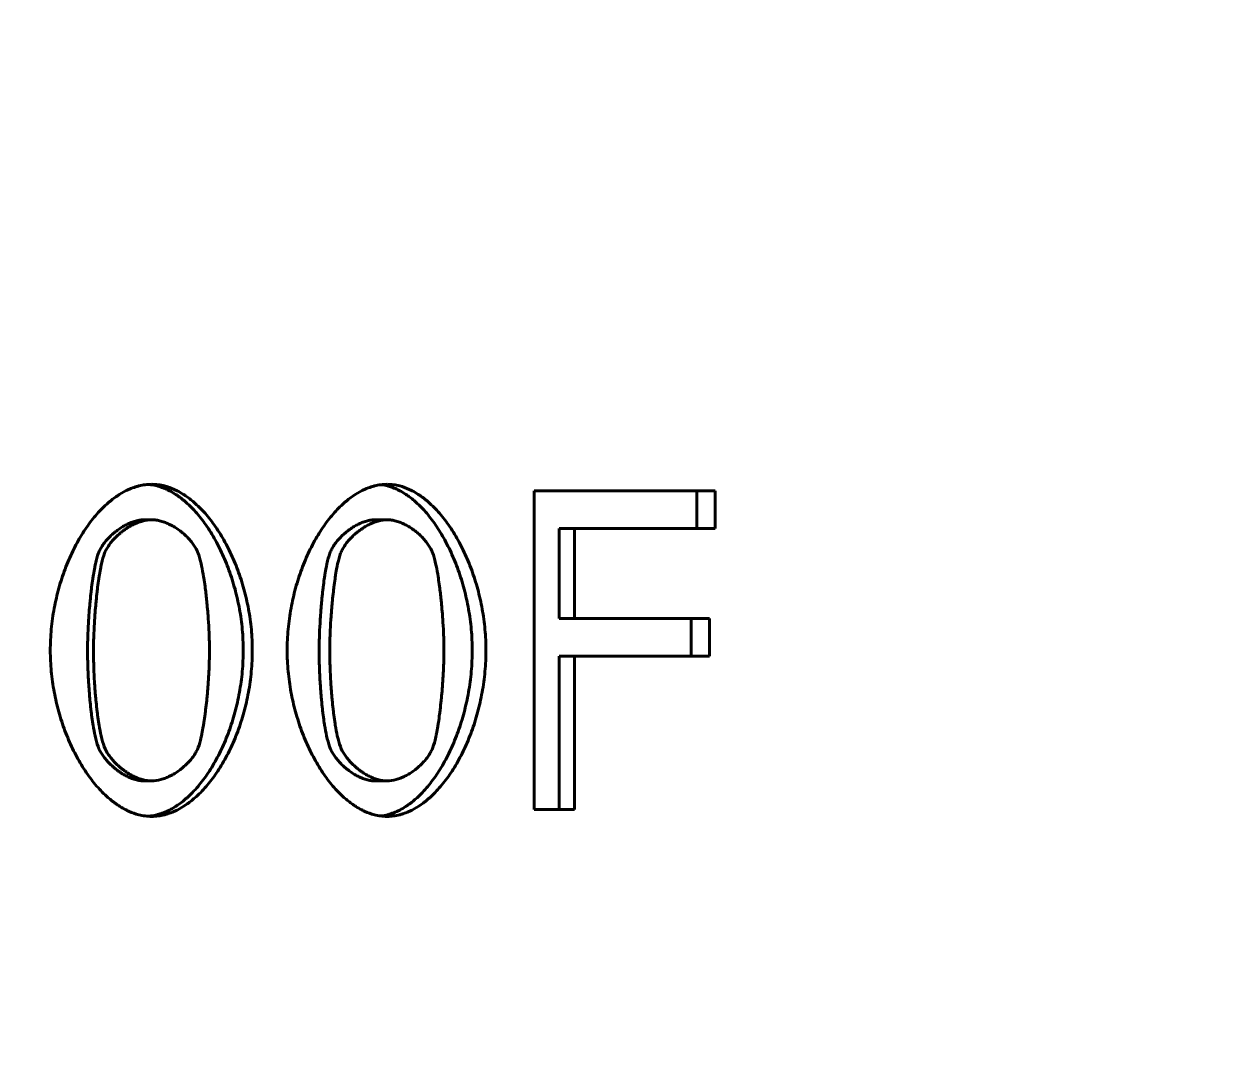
# Model space of a CAD drawing. Header units: millimetres. Extents: x 0 to 51860, y 0 to 5940.
# Drawn here: x 3983.95 to 4006.33, y 1726.71 to 1746.25 of the extents above; entities that cross this region are included whole.
import ezdxf

# ---------------------------------------------------------------- set-up
doc = ezdxf.new("R2010")
doc.units = ezdxf.units.MM
doc.header["$LTSCALE"] = 10
doc.layers.add('가시적인 것(ISO)', color=3, linetype='Continuous', lineweight=40)
doc.layers.add('치수(ISO)', color=2, linetype='Continuous', lineweight=25)
doc.styles.add('치수 텍스트_PSTEK_POSCO', font='isocp.shx')
doc.dimstyles.new('치수_PSTEK_POSCO', dxfattribs={"dimscale": 10, "dimtxt": 3.5, "dimasz": 2.5, "dimexe": 2, "dimexo": 2.5, "dimgap": 1, "dimtad": 1, "dimrnd": 1e-08, "dimdsep": 46, "dimtxsty": '치수 텍스트_PSTEK_POSCO', "dimcen": 0.09, "dimdle": 10, "dimclrd": 7, "dimclre": 7, "dimclrt": 2, "dimadec": 1, "dimazin": 2, "dimtfac": 1, "dimtmove": 0, "dimatfit": 3, "dimfxl": 0, "dimtolj": 1, "dimlwd": -1, "dimlwe": -1, "dimarcsym": 0})

# ---------------------------------------------------------------- blocks, each defined once
blk = doc.blocks.new('*D24')
at = {"layer": 'Defpoints', "color": 0}
for p in [(3893.189, 1812.006), (4763.189, 1812.006), (4763.189, 1549.441)]:
    blk.add_point(p, dxfattribs=at)
at = {"layer": '치수(ISO)', "color": 7}
for p, q in [((3893.189, 1787.006), (3893.189, 1529.441)), ((4763.189, 1787.006), (4763.189, 1529.441)), ((3918.189, 1549.441), (4738.189, 1549.441))]:
    blk.add_line(p, q, dxfattribs=at)
for points in [[(3918.189, 1553.607), (3918.189, 1545.274), (3893.189, 1549.441)], [(4738.189, 1553.607), (4738.189, 1545.274), (4763.189, 1549.441)]]:
    blk.add_solid(points, dxfattribs=at)
at = {"layer": '치수(ISO)', "color": 2, "insert": (4296.675, 1576.941), "char_height": 35, "attachment_point": 4, "style": '치수 텍스트_PSTEK_POSCO'}
blk.add_mtext('\\A1;870', dxfattribs=at)

msp = doc.modelspace()

# ---------------------------------------------------------------- linework, layer by layer
at = {"layer": '가시적인 것(ISO)'}
for p, q in [((3996.9606, 1737.4635), (3993.5503, 1737.4635)), ((3993.5503, 1731.4635), (3993.5503, 1737.4635)), ((3996.6164, 1737.4635), (3996.6164, 1736.7536)), ((3996.9606, 1737.4635), (3996.9606, 1736.7536)), ((3986.2236, 1736.919), (3986.3569, 1736.919)), ((3990.565, 1736.919), (3990.7863, 1736.919)), ((3994.0233, 1736.7536), (3994.0233, 1735.0616)), ((3994.0233, 1736.7536), (3994.3148, 1736.7536)), ((3994.3148, 1736.7536), (3994.3148, 1735.0616)), ((3994.3148, 1736.7536), (3996.9606, 1736.7536)), ((3994.0233, 1735.0616), (3994.3148, 1735.0616)), ((3996.8509, 1735.0616), (3994.3148, 1735.0616)), ((3996.509, 1735.0616), (3996.509, 1734.3517)), ((3996.8509, 1735.0616), (3996.8509, 1734.3517)), ((3994.0233, 1734.3517), (3994.0233, 1731.4635)), ((3994.0233, 1734.3517), (3994.3148, 1734.3517)), ((3994.3148, 1734.3517), (3994.3148, 1731.4635)), ((3994.3148, 1734.3517), (3996.8509, 1734.3517)), ((3986.2236, 1732.0032), (3986.3569, 1732.0032)), ((3990.565, 1732.0032), (3990.7863, 1732.0032)), ((3993.5503, 1731.4635), (3994.3148, 1731.4635))]:
    msp.add_line(p, q, dxfattribs=at)
for points, knots in [([(3984.449, 1734.4587), (3984.449, 1734.594), (3984.462, 1734.863), (3984.508, 1735.191), (3984.5746, 1735.5098), (3984.6434, 1735.7564), (3984.7469, 1736.0509), (3984.843, 1736.2744), (3984.9777, 1736.5357), (3985.0964, 1736.7289), (3985.2565, 1736.9479), (3985.3931, 1737.1037), (3985.5548, 1737.2546), (3985.6478, 1737.3265), (3985.7614, 1737.4035), (3985.8191, 1737.4374), (3985.8971, 1737.4759), (3985.9558, 1737.5032), (3986.035, 1737.5327), (3986.1348, 1737.5608), (3986.2353, 1737.5799), (3986.3163, 1737.5851), (3986.3569, 1737.5851)], [0, 0, 0, 0, 0.0833333, 0.1666667, 0.2083333, 0.2916667, 0.3333333, 0.4166667, 0.4583333, 0.5416667, 0.5833333, 0.6666667, 0.7083333, 0.7708333, 0.7708333, 0.8333333, 0.8333333, 0.8541667, 0.8958333, 0.9166667, 0.9583333, 1, 1, 1, 1]), ([(3986.2892, 1737.5827), (3986.3072, 1737.5814), (3986.3252, 1737.5795), (3986.3431, 1737.5771), (3986.3828, 1737.5718), (3986.4223, 1737.5639), (3986.4616, 1737.5536), (3986.4812, 1737.5484), (3986.5008, 1737.5426), (3986.5203, 1737.5362), (3986.5594, 1737.5234), (3986.5982, 1737.5082), (3986.6366, 1737.4906), (3986.6558, 1737.4818), (3986.675, 1737.4725), (3986.6941, 1737.4626), (3986.7322, 1737.4428), (3986.77, 1737.4207), (3986.8074, 1737.3965), (3986.826, 1737.3844), (3986.8446, 1737.3717), (3986.8631, 1737.3586), (3986.9185, 1737.3191), (3986.973, 1737.2749), (3987.0262, 1737.2264), (3987.0617, 1737.194), (3987.0966, 1737.1598), (3987.131, 1737.1237), (3987.1997, 1737.0516), (3987.2661, 1736.9722), (3987.3296, 1736.8866), (3987.3614, 1736.8437), (3987.3924, 1736.7993), (3987.4227, 1736.7534), (3987.4833, 1736.6616), (3987.5407, 1736.564), (3987.5946, 1736.4613), (3987.6216, 1736.41), (3987.6476, 1736.3574), (3987.6727, 1736.3037), (3987.7229, 1736.1962), (3987.7693, 1736.0843), (3987.8113, 1735.9687), (3987.8324, 1735.9109), (3987.8524, 1735.8521), (3987.8712, 1735.7926), (3987.9089, 1735.6736), (3987.942, 1735.5514), (3987.9701, 1735.4268), (3987.9841, 1735.3645), (3987.9969, 1735.3017), (3988.0084, 1735.2384), (3988.0314, 1735.1118), (3988.0491, 1734.9833), (3988.0611, 1734.8538), (3988.0731, 1734.7244), (3988.0793, 1734.594), (3988.0793, 1734.4635)], [0.02281679, 0.02281679, 0.02281679, 0.02281679, 0.04166667, 0.04166667, 0.04166667, 0.08333333, 0.08333333, 0.08333333, 0.10416667, 0.10416667, 0.10416667, 0.14583333, 0.14583333, 0.14583333, 0.16666667, 0.16666667, 0.16666667, 0.20833333, 0.20833333, 0.20833333, 0.22916667, 0.22916667, 0.22916667, 0.29166667, 0.29166667, 0.29166667, 0.33333333, 0.33333333, 0.33333333, 0.41666667, 0.41666667, 0.41666667, 0.45833333, 0.45833333, 0.45833333, 0.54166667, 0.54166667, 0.54166667, 0.58333333, 0.58333333, 0.58333333, 0.66666667, 0.66666667, 0.66666667, 0.70833333, 0.70833333, 0.70833333, 0.79166667, 0.79166667, 0.79166667, 0.83333333, 0.83333333, 0.83333333, 0.91666667, 0.91666667, 0.91666667, 1, 1, 1, 1]), ([(3986.3569, 1737.5851), (3986.3976, 1737.5851), (3986.4789, 1737.5797), (3986.5596, 1737.5639), (3986.6598, 1737.538), (3986.7194, 1737.5169), (3986.7979, 1737.4818), (3986.8565, 1737.4538), (3986.9336, 1737.4097), (3987.0474, 1737.3338), (3987.1584, 1737.2454), (3987.3189, 1737.0913), (3987.4544, 1736.9326), (3987.6128, 1736.7105), (3987.73, 1736.5151), (3987.8629, 1736.2522), (3987.9575, 1736.0283), (3988.0594, 1735.7347), (3988.127, 1735.4902), (3988.1923, 1735.176), (3988.2375, 1734.8548), (3988.2502, 1734.594), (3988.2502, 1734.4635)], [0, 0, 0, 0, 0.0416667, 0.0833333, 0.0833333, 0.1458333, 0.1458333, 0.1666667, 0.2083333, 0.2291667, 0.2916667, 0.3333333, 0.4166667, 0.4583333, 0.5416667, 0.5833333, 0.6666667, 0.7083333, 0.7916667, 0.8333333, 0.9166667, 1, 1, 1, 1]), ([(3988.9057, 1734.4587), (3988.9057, 1734.594), (3988.9186, 1734.863), (3988.964, 1735.191), (3989.0297, 1735.5098), (3989.0976, 1735.7564), (3989.1998, 1736.0509), (3989.2947, 1736.2744), (3989.4276, 1736.5357), (3989.5447, 1736.7289), (3989.7025, 1736.9479), (3989.8372, 1737.1037), (3989.9965, 1737.2546), (3990.0882, 1737.3265), (3990.2001, 1737.4035), (3990.2569, 1737.4374), (3990.3337, 1737.4759), (3990.3915, 1737.5032), (3990.4695, 1737.5327), (3990.5678, 1737.5608), (3990.6667, 1737.5799), (3990.7464, 1737.5851), (3990.7863, 1737.5851)], [0, 0, 0, 0, 0.0833333, 0.1666667, 0.2083333, 0.2916667, 0.3333333, 0.4166667, 0.4583333, 0.5416667, 0.5833333, 0.6666667, 0.7083333, 0.7708333, 0.7708333, 0.8333333, 0.8333333, 0.8541667, 0.8958333, 0.9166667, 0.9583333, 1, 1, 1, 1]), ([(3990.6738, 1737.5782), (3990.6767, 1737.5779), (3990.6796, 1737.5775), (3990.6825, 1737.5771), (3990.7216, 1737.5718), (3990.7604, 1737.5639), (3990.7991, 1737.5536), (3990.8184, 1737.5484), (3990.8377, 1737.5426), (3990.8568, 1737.5362), (3990.8952, 1737.5234), (3990.9334, 1737.5082), (3990.9712, 1737.4906), (3990.9901, 1737.4818), (3991.0089, 1737.4725), (3991.0277, 1737.4626), (3991.0652, 1737.4428), (3991.1023, 1737.4207), (3991.139, 1737.3965), (3991.1574, 1737.3844), (3991.1757, 1737.3717), (3991.1938, 1737.3586), (3991.2483, 1737.3191), (3991.3018, 1737.2749), (3991.3541, 1737.2264), (3991.389, 1737.194), (3991.4233, 1737.1598), (3991.4571, 1737.1237), (3991.5246, 1737.0516), (3991.5898, 1736.9722), (3991.6521, 1736.8866), (3991.6833, 1736.8437), (3991.7138, 1736.7993), (3991.7435, 1736.7534), (3991.803, 1736.6616), (3991.8594, 1736.564), (3991.9122, 1736.4613), (3991.9387, 1736.41), (3991.9642, 1736.3574), (3991.9889, 1736.3037), (3992.0381, 1736.1962), (3992.0836, 1736.0843), (3992.1249, 1735.9687), (3992.1455, 1735.9109), (3992.1651, 1735.8521), (3992.1836, 1735.7926), (3992.2205, 1735.6736), (3992.253, 1735.5514), (3992.2806, 1735.4268), (3992.2944, 1735.3645), (3992.3069, 1735.3017), (3992.3182, 1735.2384), (3992.3407, 1735.1118), (3992.3581, 1734.9833), (3992.3698, 1734.8538), (3992.3816, 1734.7244), (3992.3877, 1734.594), (3992.3877, 1734.4635)], [0.03856959, 0.03856959, 0.03856959, 0.03856959, 0.04166667, 0.04166667, 0.04166667, 0.08333333, 0.08333333, 0.08333333, 0.10416667, 0.10416667, 0.10416667, 0.14583333, 0.14583333, 0.14583333, 0.16666667, 0.16666667, 0.16666667, 0.20833333, 0.20833333, 0.20833333, 0.22916667, 0.22916667, 0.22916667, 0.29166667, 0.29166667, 0.29166667, 0.33333333, 0.33333333, 0.33333333, 0.41666667, 0.41666667, 0.41666667, 0.45833333, 0.45833333, 0.45833333, 0.54166667, 0.54166667, 0.54166667, 0.58333333, 0.58333333, 0.58333333, 0.66666667, 0.66666667, 0.66666667, 0.70833333, 0.70833333, 0.70833333, 0.79166667, 0.79166667, 0.79166667, 0.83333333, 0.83333333, 0.83333333, 0.91666667, 0.91666667, 0.91666667, 1, 1, 1, 1]), ([(3990.7863, 1737.5851), (3990.8265, 1737.5851), (3990.9064, 1737.5797), (3990.9858, 1737.5639), (3991.0843, 1737.538), (3991.1429, 1737.5169), (3991.2201, 1737.4818), (3991.2777, 1737.4538), (3991.3535, 1737.4097), (3991.4653, 1737.3338), (3991.5745, 1737.2454), (3991.7322, 1737.0913), (3991.8652, 1736.9326), (3992.0207, 1736.7105), (3992.1357, 1736.5151), (3992.2662, 1736.2522), (3992.359, 1736.0283), (3992.4589, 1735.7347), (3992.5252, 1735.4902), (3992.5893, 1735.176), (3992.6336, 1734.8548), (3992.646, 1734.594), (3992.646, 1734.4635)], [0, 0, 0, 0, 0.0416667, 0.0833333, 0.0833333, 0.1458333, 0.1458333, 0.1666667, 0.2083333, 0.2291667, 0.2916667, 0.3333333, 0.4166667, 0.4583333, 0.5416667, 0.5833333, 0.6666667, 0.7083333, 0.7916667, 0.8333333, 0.9166667, 1, 1, 1, 1]), ([(3986.2236, 1736.919), (3986.1965, 1736.919), (3986.1408, 1736.9146), (3986.0691, 1736.899), (3985.9967, 1736.8766), (3985.9384, 1736.8535), (3985.8661, 1736.8187), (3985.809, 1736.7865), (3985.7394, 1736.7415), (3985.6855, 1736.7019), (3985.6211, 1736.6486), (3985.5725, 1736.6033), (3985.516, 1736.5438), (3985.4746, 1736.4944), (3985.4285, 1736.4308), (3985.3885, 1736.3659), (3985.3639, 1736.3132), (3985.3536, 1736.2869)], [0, 0, 0, 0, 0.0833333, 0.1666667, 0.2083333, 0.2916667, 0.3333333, 0.4166667, 0.4583333, 0.5416667, 0.5833333, 0.6666667, 0.7083333, 0.7916667, 0.8333333, 0.9166667, 1, 1, 1, 1]), ([(3986.3569, 1736.919), (3986.3015, 1736.919), (3986.2433, 1736.9102), (3986.1844, 1736.8941), (3986.1697, 1736.8901), (3986.1549, 1736.8856), (3986.1401, 1736.8807), (3986.1104, 1736.8708), (3986.0807, 1736.8593), (3986.0511, 1736.8462), (3986.0363, 1736.8396), (3986.0216, 1736.8326), (3986.0069, 1736.8253), (3985.9775, 1736.8107), (3985.9484, 1736.7946), (3985.9197, 1736.7772), (3985.9054, 1736.7685), (3985.8912, 1736.7595), (3985.8771, 1736.7502), (3985.849, 1736.7316), (3985.8215, 1736.7118), (3985.7949, 1736.691), (3985.7815, 1736.6806), (3985.7684, 1736.67), (3985.7555, 1736.6591), (3985.7297, 1736.6373), (3985.7049, 1736.6146), (3985.6813, 1736.5912), (3985.6695, 1736.5795), (3985.6579, 1736.5676), (3985.6467, 1736.5556), (3985.6243, 1736.5315), (3985.6032, 1736.5067), (3985.5836, 1736.4815), (3985.5739, 1736.4689), (3985.5645, 1736.4562), (3985.5555, 1736.4434), (3985.5375, 1736.4178), (3985.5211, 1736.3919), (3985.5067, 1736.3657), (3985.4922, 1736.3395), (3985.4796, 1736.3132), (3985.4692, 1736.2869)], [0, 0, 0, 0, 0.1666667, 0.1666667, 0.1666667, 0.2083333, 0.2083333, 0.2083333, 0.2916667, 0.2916667, 0.2916667, 0.3333333, 0.3333333, 0.3333333, 0.4166667, 0.4166667, 0.4166667, 0.4583333, 0.4583333, 0.4583333, 0.5416667, 0.5416667, 0.5416667, 0.5833333, 0.5833333, 0.5833333, 0.6666667, 0.6666667, 0.6666667, 0.7083333, 0.7083333, 0.7083333, 0.7916667, 0.7916667, 0.7916667, 0.8333333, 0.8333333, 0.8333333, 0.9166667, 0.9166667, 0.9166667, 1, 1, 1, 1]), ([(3987.228, 1736.2966), (3987.208, 1736.3477), (3987.1797, 1736.399), (3987.1449, 1736.4491), (3987.1362, 1736.4616), (3987.1271, 1736.474), (3987.1176, 1736.4864), (3987.0986, 1736.5111), (3987.0781, 1736.5353), (3987.0563, 1736.559), (3987.0454, 1736.5709), (3987.0342, 1736.5826), (3987.0227, 1736.5941), (3986.9997, 1736.6171), (3986.9755, 1736.6395), (3986.9503, 1736.661), (3986.9377, 1736.6717), (3986.9249, 1736.6823), (3986.9118, 1736.6926), (3986.8858, 1736.7131), (3986.8588, 1736.7327), (3986.8313, 1736.7512), (3986.8175, 1736.7604), (3986.8036, 1736.7693), (3986.7895, 1736.7779), (3986.7614, 1736.7952), (3986.7328, 1736.8111), (3986.7038, 1736.8257), (3986.6894, 1736.833), (3986.6748, 1736.8399), (3986.6603, 1736.8464), (3986.6311, 1736.8594), (3986.6017, 1736.871), (3986.5724, 1736.8808), (3986.5578, 1736.8857), (3986.5431, 1736.8901), (3986.5285, 1736.8941), (3986.4993, 1736.9022), (3986.4703, 1736.9084), (3986.4416, 1736.9126), (3986.4129, 1736.9168), (3986.3846, 1736.919), (3986.3569, 1736.919)], [0, 0, 0, 0, 0.1666667, 0.1666667, 0.1666667, 0.2083333, 0.2083333, 0.2083333, 0.2916667, 0.2916667, 0.2916667, 0.3333333, 0.3333333, 0.3333333, 0.4166667, 0.4166667, 0.4166667, 0.4583333, 0.4583333, 0.4583333, 0.5416667, 0.5416667, 0.5416667, 0.5833333, 0.5833333, 0.5833333, 0.6666667, 0.6666667, 0.6666667, 0.7083333, 0.7083333, 0.7083333, 0.7916667, 0.7916667, 0.7916667, 0.8333333, 0.8333333, 0.8333333, 0.9166667, 0.9166667, 0.9166667, 1, 1, 1, 1]), ([(3990.565, 1736.919), (3990.5383, 1736.919), (3990.4835, 1736.9146), (3990.413, 1736.899), (3990.3416, 1736.8766), (3990.2843, 1736.8535), (3990.2131, 1736.8187), (3990.1568, 1736.7865), (3990.0883, 1736.7415), (3990.0352, 1736.7019), (3989.9718, 1736.6486), (3989.9239, 1736.6033), (3989.8682, 1736.5438), (3989.8275, 1736.4944), (3989.7821, 1736.4308), (3989.7426, 1736.3659), (3989.7183, 1736.3132), (3989.7082, 1736.2869)], [0, 0, 0, 0, 0.0833333, 0.1666667, 0.2083333, 0.2916667, 0.3333333, 0.4166667, 0.4583333, 0.5416667, 0.5833333, 0.6666667, 0.7083333, 0.7916667, 0.8333333, 0.9166667, 1, 1, 1, 1]), ([(3990.7863, 1736.919), (3990.7318, 1736.919), (3990.6746, 1736.9102), (3990.6166, 1736.8941), (3990.6021, 1736.8901), (3990.5876, 1736.8856), (3990.573, 1736.8807), (3990.5438, 1736.8708), (3990.5146, 1736.8593), (3990.4854, 1736.8462), (3990.4709, 1736.8396), (3990.4563, 1736.8326), (3990.4419, 1736.8253), (3990.4129, 1736.8107), (3990.3842, 1736.7946), (3990.356, 1736.7772), (3990.3419, 1736.7685), (3990.3279, 1736.7595), (3990.3141, 1736.7502), (3990.2864, 1736.7316), (3990.2593, 1736.7118), (3990.2331, 1736.691), (3990.2199, 1736.6806), (3990.207, 1736.67), (3990.1943, 1736.6591), (3990.1689, 1736.6373), (3990.1445, 1736.6146), (3990.1212, 1736.5912), (3990.1095, 1736.5795), (3990.0982, 1736.5676), (3990.0871, 1736.5556), (3990.0651, 1736.5315), (3990.0443, 1736.5067), (3990.025, 1736.4815), (3990.0153, 1736.4689), (3990.0061, 1736.4562), (3989.9972, 1736.4434), (3989.9795, 1736.4178), (3989.9634, 1736.3919), (3989.9491, 1736.3657), (3989.9349, 1736.3395), (3989.9225, 1736.3132), (3989.9122, 1736.2869)], [0, 0, 0, 0, 0.1666667, 0.1666667, 0.1666667, 0.2083333, 0.2083333, 0.2083333, 0.2916667, 0.2916667, 0.2916667, 0.3333333, 0.3333333, 0.3333333, 0.4166667, 0.4166667, 0.4166667, 0.4583333, 0.4583333, 0.4583333, 0.5416667, 0.5416667, 0.5416667, 0.5833333, 0.5833333, 0.5833333, 0.6666667, 0.6666667, 0.6666667, 0.7083333, 0.7083333, 0.7083333, 0.7916667, 0.7916667, 0.7916667, 0.8333333, 0.8333333, 0.8333333, 0.9166667, 0.9166667, 0.9166667, 1, 1, 1, 1]), ([(3991.6428, 1736.2966), (3991.6232, 1736.3477), (3991.5953, 1736.399), (3991.5611, 1736.4491), (3991.5526, 1736.4616), (3991.5436, 1736.474), (3991.5343, 1736.4864), (3991.5157, 1736.5111), (3991.4955, 1736.5353), (3991.4741, 1736.559), (3991.4634, 1736.5709), (3991.4524, 1736.5826), (3991.4411, 1736.5941), (3991.4185, 1736.6171), (3991.3947, 1736.6395), (3991.3699, 1736.661), (3991.3576, 1736.6717), (3991.345, 1736.6823), (3991.3321, 1736.6926), (3991.3065, 1736.7131), (3991.28, 1736.7327), (3991.253, 1736.7512), (3991.2394, 1736.7604), (3991.2257, 1736.7693), (3991.2119, 1736.7779), (3991.1843, 1736.7952), (3991.1561, 1736.8111), (3991.1276, 1736.8257), (3991.1134, 1736.833), (3991.0991, 1736.8399), (3991.0848, 1736.8464), (3991.0561, 1736.8594), (3991.0272, 1736.871), (3990.9984, 1736.8808), (3990.984, 1736.8857), (3990.9696, 1736.8901), (3990.9552, 1736.8941), (3990.9265, 1736.9022), (3990.8979, 1736.9084), (3990.8697, 1736.9126), (3990.8415, 1736.9168), (3990.8136, 1736.919), (3990.7863, 1736.919)], [0, 0, 0, 0, 0.1666667, 0.1666667, 0.1666667, 0.2083333, 0.2083333, 0.2083333, 0.2916667, 0.2916667, 0.2916667, 0.3333333, 0.3333333, 0.3333333, 0.4166667, 0.4166667, 0.4166667, 0.4583333, 0.4583333, 0.4583333, 0.5416667, 0.5416667, 0.5416667, 0.5833333, 0.5833333, 0.5833333, 0.6666667, 0.6666667, 0.6666667, 0.7083333, 0.7083333, 0.7083333, 0.7916667, 0.7916667, 0.7916667, 0.8333333, 0.8333333, 0.8333333, 0.9166667, 0.9166667, 0.9166667, 1, 1, 1, 1]), ([(3985.3536, 1736.2869), (3985.3437, 1736.2613), (3985.3245, 1736.2016), (3985.3017, 1736.1079), (3985.28, 1736.0021), (3985.2636, 1735.9087), (3985.2443, 1735.7829), (3985.2299, 1735.6759), (3985.2133, 1735.5365), (3985.2013, 1735.4211), (3985.1878, 1735.2743), (3985.1784, 1735.1556), (3985.1663, 1734.9782), (3985.1542, 1734.7451), (3985.15, 1734.5567), (3985.15, 1734.4587)], [0, 0, 0, 0, 0.0833333, 0.1666667, 0.2083333, 0.2916667, 0.3333333, 0.4166667, 0.4583333, 0.5416667, 0.5833333, 0.6666667, 0.7083333, 0.8333333, 1, 1, 1, 1]), ([(3985.4692, 1736.2869), (3985.4491, 1736.2358), (3985.4299, 1736.1673), (3985.4119, 1736.0859), (3985.4074, 1736.0656), (3985.4029, 1736.0444), (3985.3986, 1736.0225), (3985.3899, 1735.9788), (3985.3815, 1735.932), (3985.3735, 1735.8829), (3985.3694, 1735.8583), (3985.3655, 1735.8332), (3985.3617, 1735.8075), (3985.354, 1735.7561), (3985.3466, 1735.7027), (3985.3397, 1735.6476), (3985.3362, 1735.6201), (3985.3328, 1735.5922), (3985.3296, 1735.564), (3985.323, 1735.5076), (3985.3169, 1735.4499), (3985.3111, 1735.3916), (3985.3083, 1735.3624), (3985.3055, 1735.333), (3985.3029, 1735.3035), (3985.2976, 1735.2446), (3985.2928, 1735.1853), (3985.2885, 1735.1261), (3985.2863, 1735.0965), (3985.2843, 1735.0669), (3985.2823, 1735.0374), (3985.2766, 1734.9491), (3985.2719, 1734.8617), (3985.2685, 1734.7771), (3985.2639, 1734.6644), (3985.2615, 1734.5567), (3985.2615, 1734.4587)], [0, 0, 0, 0, 0.1666667, 0.1666667, 0.1666667, 0.2083333, 0.2083333, 0.2083333, 0.2916667, 0.2916667, 0.2916667, 0.3333333, 0.3333333, 0.3333333, 0.4166667, 0.4166667, 0.4166667, 0.4583333, 0.4583333, 0.4583333, 0.5416667, 0.5416667, 0.5416667, 0.5833333, 0.5833333, 0.5833333, 0.6666667, 0.6666667, 0.6666667, 0.7083333, 0.7083333, 0.7083333, 0.8333333, 0.8333333, 0.8333333, 1, 1, 1, 1]), ([(3987.4443, 1734.4635), (3987.4443, 1734.515), (3987.4429, 1734.622), (3987.4391, 1734.735), (3987.4328, 1734.8787), (3987.4278, 1734.9672), (3987.4194, 1735.0858), (3987.4128, 1735.1749), (3987.4025, 1735.2935), (3987.3849, 1735.469), (3987.3714, 1735.5827), (3987.3605, 1735.6644), (3987.3532, 1735.7188), (3987.3417, 1735.7981), (3987.3171, 1735.9472), (3987.2819, 1736.1269), (3987.248, 1736.2455), (3987.228, 1736.2966)], [0, 0, 0, 0, 0.0833333, 0.1666667, 0.1666667, 0.2916667, 0.2916667, 0.3333333, 0.4166667, 0.4583333, 0.5833333, 0.5833333, 0.5833333, 0.6666667, 0.7083333, 0.8333333, 1, 1, 1, 1]), ([(3989.7082, 1736.2869), (3989.6985, 1736.2613), (3989.6795, 1736.2016), (3989.657, 1736.1079), (3989.6357, 1736.0021), (3989.6195, 1735.9087), (3989.6004, 1735.7829), (3989.5863, 1735.6759), (3989.57, 1735.5365), (3989.5581, 1735.4211), (3989.5448, 1735.2743), (3989.5355, 1735.1556), (3989.5236, 1734.9782), (3989.5116, 1734.7451), (3989.5075, 1734.5567), (3989.5075, 1734.4587)], [0, 0, 0, 0, 0.0833333, 0.1666667, 0.2083333, 0.2916667, 0.3333333, 0.4166667, 0.4583333, 0.5416667, 0.5833333, 0.6666667, 0.7083333, 0.8333333, 1, 1, 1, 1]), ([(3989.9122, 1736.2869), (3989.8923, 1736.2358), (3989.8734, 1736.1673), (3989.8557, 1736.0859), (3989.8512, 1736.0656), (3989.8469, 1736.0444), (3989.8426, 1736.0225), (3989.834, 1735.9788), (3989.8258, 1735.932), (3989.8178, 1735.8829), (3989.8139, 1735.8583), (3989.81, 1735.8332), (3989.8062, 1735.8075), (3989.7986, 1735.7561), (3989.7914, 1735.7027), (3989.7845, 1735.6476), (3989.7811, 1735.6201), (3989.7778, 1735.5922), (3989.7745, 1735.564), (3989.7681, 1735.5076), (3989.762, 1735.4499), (3989.7564, 1735.3916), (3989.7536, 1735.3624), (3989.7509, 1735.333), (3989.7483, 1735.3035), (3989.7431, 1735.2446), (3989.7383, 1735.1853), (3989.734, 1735.1261), (3989.7319, 1735.0965), (3989.7299, 1735.0669), (3989.728, 1735.0374), (3989.7223, 1734.9491), (3989.7177, 1734.8617), (3989.7143, 1734.7771), (3989.7098, 1734.6644), (3989.7074, 1734.5567), (3989.7074, 1734.4587)], [0, 0, 0, 0, 0.1666667, 0.1666667, 0.1666667, 0.2083333, 0.2083333, 0.2083333, 0.2916667, 0.2916667, 0.2916667, 0.3333333, 0.3333333, 0.3333333, 0.4166667, 0.4166667, 0.4166667, 0.4583333, 0.4583333, 0.4583333, 0.5416667, 0.5416667, 0.5416667, 0.5833333, 0.5833333, 0.5833333, 0.6666667, 0.6666667, 0.6666667, 0.7083333, 0.7083333, 0.7083333, 0.8333333, 0.8333333, 0.8333333, 1, 1, 1, 1]), ([(3991.8552, 1734.4635), (3991.8552, 1734.515), (3991.8539, 1734.622), (3991.8501, 1734.735), (3991.844, 1734.8787), (3991.839, 1734.9672), (3991.8308, 1735.0858), (3991.8243, 1735.1749), (3991.8142, 1735.2935), (3991.7969, 1735.469), (3991.7837, 1735.5827), (3991.7729, 1735.6644), (3991.7658, 1735.7188), (3991.7545, 1735.7981), (3991.7304, 1735.9472), (3991.6958, 1736.1269), (3991.6625, 1736.2455), (3991.6428, 1736.2966)], [0, 0, 0, 0, 0.0833333, 0.1666667, 0.1666667, 0.2916667, 0.2916667, 0.3333333, 0.4166667, 0.4583333, 0.5833333, 0.5833333, 0.5833333, 0.6666667, 0.7083333, 0.8333333, 1, 1, 1, 1]), ([(3986.3569, 1731.3371), (3986.3159, 1731.3371), (3986.2342, 1731.3425), (3986.1531, 1731.3581), (3986.0524, 1731.3838), (3985.9924, 1731.4047), (3985.9135, 1731.4395), (3985.8545, 1731.4673), (3985.7769, 1731.5111), (3985.6624, 1731.5865), (3985.5505, 1731.6743), (3985.3888, 1731.8275), (3985.2523, 1731.9854), (3985.0926, 1732.2066), (3984.9743, 1732.4013), (3984.8402, 1732.6636), (3984.7446, 1732.8874), (3984.6418, 1733.1811), (3984.5735, 1733.426), (3984.5075, 1733.7413), (3984.4618, 1734.0642), (3984.449, 1734.327), (3984.449, 1734.4587)], [0, 0, 0, 0, 0.0416667, 0.0833333, 0.0833333, 0.1458333, 0.1458333, 0.1666667, 0.2083333, 0.2291667, 0.2916667, 0.3333333, 0.4166667, 0.4583333, 0.5416667, 0.5833333, 0.6666667, 0.7083333, 0.7916667, 0.8333333, 0.9166667, 1, 1, 1, 1]), ([(3985.15, 1734.4587), (3985.15, 1734.406), (3985.1511, 1734.2977), (3985.1549, 1734.157), (3985.1606, 1734.0138), (3985.1667, 1733.898), (3985.176, 1733.7533), (3985.1848, 1733.6381), (3985.1975, 1733.4964), (3985.2089, 1733.3856), (3985.2248, 1733.2518), (3985.2387, 1733.1491), (3985.2614, 1733.0036), (3985.2948, 1732.8265), (3985.3284, 1732.705), (3985.3489, 1732.6499)], [0, 0, 0, 0, 0.0833333, 0.1666667, 0.2083333, 0.2916667, 0.3333333, 0.4166667, 0.4583333, 0.5416667, 0.5833333, 0.6666667, 0.7083333, 0.8333333, 1, 1, 1, 1]), ([(3985.2615, 1734.4587), (3985.2615, 1734.406), (3985.2625, 1734.2977), (3985.2657, 1734.1851), (3985.2709, 1734.0428), (3985.2751, 1733.9559), (3985.2822, 1733.8401), (3985.2879, 1733.7533), (3985.2969, 1733.6381), (3985.3099, 1733.4964), (3985.3215, 1733.3856), (3985.3378, 1733.2518), (3985.352, 1733.1491), (3985.3751, 1733.0036), (3985.4091, 1732.8265), (3985.4434, 1732.705), (3985.4644, 1732.6499)], [0, 0, 0, 0, 0.0833333, 0.1666667, 0.1666667, 0.2916667, 0.2916667, 0.3333333, 0.4166667, 0.4583333, 0.5416667, 0.5833333, 0.6666667, 0.7083333, 0.8333333, 1, 1, 1, 1]), ([(3988.0793, 1734.4635), (3988.0793, 1734.329), (3988.073, 1734.1952), (3988.0609, 1734.0629), (3988.0488, 1733.9306), (3988.0309, 1733.7999), (3988.0078, 1733.6714), (3987.9962, 1733.6072), (3987.9833, 1733.5436), (3987.9691, 1733.4807), (3987.9408, 1733.3548), (3987.9074, 1733.2317), (3987.8695, 1733.1121), (3987.8505, 1733.0523), (3987.8304, 1732.9934), (3987.8093, 1732.9355), (3987.7669, 1732.8197), (3987.7203, 1732.7079), (3987.6698, 1732.6009), (3987.6446, 1732.5474), (3987.6185, 1732.4951), (3987.5914, 1732.444), (3987.5373, 1732.342), (3987.4796, 1732.2452), (3987.4189, 1732.1543), (3987.3886, 1732.1089), (3987.3575, 1732.065), (3987.3256, 1732.0227), (3987.262, 1731.9381), (3987.1956, 1731.8599), (3987.1268, 1731.7889), (3987.0925, 1731.7535), (3987.0575, 1731.7198), (3987.0221, 1731.688), (3986.9689, 1731.6404), (3986.9145, 1731.5971), (3986.8592, 1731.5584), (3986.8408, 1731.5455), (3986.8223, 1731.5331), (3986.8037, 1731.5213), (3986.7664, 1731.4976), (3986.7288, 1731.476), (3986.6908, 1731.4566), (3986.6718, 1731.4469), (3986.6527, 1731.4378), (3986.6336, 1731.4292), (3986.5953, 1731.4121), (3986.5568, 1731.3972), (3986.518, 1731.3847), (3986.4986, 1731.3785), (3986.4791, 1731.3729), (3986.4596, 1731.3678), (3986.4206, 1731.3577), (3986.3814, 1731.35), (3986.342, 1731.3449), (3986.3245, 1731.3426), (3986.307, 1731.3408), (3986.2894, 1731.3395)], [0, 0, 0, 0, 0.08333333, 0.08333333, 0.08333333, 0.16666667, 0.16666667, 0.16666667, 0.20833333, 0.20833333, 0.20833333, 0.29166667, 0.29166667, 0.29166667, 0.33333333, 0.33333333, 0.33333333, 0.41666667, 0.41666667, 0.41666667, 0.45833333, 0.45833333, 0.45833333, 0.54166667, 0.54166667, 0.54166667, 0.58333333, 0.58333333, 0.58333333, 0.66666667, 0.66666667, 0.66666667, 0.70833333, 0.70833333, 0.70833333, 0.77083333, 0.77083333, 0.77083333, 0.79166667, 0.79166667, 0.79166667, 0.83333333, 0.83333333, 0.83333333, 0.85416667, 0.85416667, 0.85416667, 0.89583333, 0.89583333, 0.89583333, 0.91666667, 0.91666667, 0.91666667, 0.95833333, 0.95833333, 0.95833333, 0.97687483, 0.97687483, 0.97687483, 0.97687483]), ([(3988.2502, 1734.4635), (3988.2502, 1734.329), (3988.2373, 1734.0614), (3988.1918, 1733.7345), (3988.1259, 1733.4164), (3988.0578, 1733.1701), (3987.9553, 1732.8757), (3987.8601, 1732.652), (3987.7266, 1732.3904), (3987.609, 1732.1967), (3987.4502, 1731.9772), (3987.3146, 1731.8208), (3987.1542, 1731.6693), (3987.0618, 1731.5971), (3986.949, 1731.5197), (3986.8916, 1731.4857), (3986.8141, 1731.4469), (3986.7558, 1731.4195), (3986.6771, 1731.3898), (3986.5778, 1731.3615), (3986.4778, 1731.3424), (3986.3972, 1731.3371), (3986.3569, 1731.3371)], [0, 0, 0, 0, 0.0833333, 0.1666667, 0.2083333, 0.2916667, 0.3333333, 0.4166667, 0.4583333, 0.5416667, 0.5833333, 0.6666667, 0.7083333, 0.7708333, 0.7708333, 0.8333333, 0.8333333, 0.8541667, 0.8958333, 0.9166667, 0.9583333, 1, 1, 1, 1]), ([(3987.2328, 1732.6353), (3987.2521, 1732.6848), (3987.2707, 1732.7514), (3987.2885, 1732.8309), (3987.293, 1732.8507), (3987.2974, 1732.8714), (3987.3017, 1732.8928), (3987.3104, 1732.9357), (3987.3188, 1732.9815), (3987.3269, 1733.0298), (3987.331, 1733.0539), (3987.335, 1733.0786), (3987.3389, 1733.1039), (3987.3467, 1733.1545), (3987.3543, 1733.2072), (3987.3614, 1733.2616), (3987.365, 1733.2888), (3987.3685, 1733.3164), (3987.3719, 1733.3443), (3987.3787, 1733.4002), (3987.3851, 1733.4574), (3987.3911, 1733.5156), (3987.3941, 1733.5446), (3987.397, 1733.5739), (3987.3998, 1733.6033), (3987.4053, 1733.6621), (3987.4104, 1733.7215), (3987.4151, 1733.781), (3987.4174, 1733.8108), (3987.4196, 1733.8405), (3987.4216, 1733.8702), (3987.4278, 1733.9593), (3987.4329, 1734.0479), (3987.4366, 1734.1343), (3987.4416, 1734.2495), (3987.4443, 1734.3606), (3987.4443, 1734.4635)], [0, 0, 0, 0, 0.1666667, 0.1666667, 0.1666667, 0.2083333, 0.2083333, 0.2083333, 0.2916667, 0.2916667, 0.2916667, 0.3333333, 0.3333333, 0.3333333, 0.4166667, 0.4166667, 0.4166667, 0.4583333, 0.4583333, 0.4583333, 0.5416667, 0.5416667, 0.5416667, 0.5833333, 0.5833333, 0.5833333, 0.6666667, 0.6666667, 0.6666667, 0.7083333, 0.7083333, 0.7083333, 0.8333333, 0.8333333, 0.8333333, 1, 1, 1, 1]), ([(3990.7863, 1731.3371), (3990.746, 1731.3371), (3990.6656, 1731.3425), (3990.5858, 1731.3581), (3990.4867, 1731.3838), (3990.4276, 1731.4047), (3990.3499, 1731.4395), (3990.2918, 1731.4673), (3990.2154, 1731.5111), (3990.1025, 1731.5865), (3989.9923, 1731.6743), (3989.833, 1731.8275), (3989.6984, 1731.9854), (3989.5409, 1732.2066), (3989.4242, 1732.4013), (3989.2919, 1732.6636), (3989.1976, 1732.8874), (3989.0961, 1733.1811), (3989.0286, 1733.426), (3988.9635, 1733.7413), (3988.9184, 1734.0642), (3988.9057, 1734.327), (3988.9057, 1734.4587)], [0, 0, 0, 0, 0.0416667, 0.0833333, 0.0833333, 0.1458333, 0.1458333, 0.1666667, 0.2083333, 0.2291667, 0.2916667, 0.3333333, 0.4166667, 0.4583333, 0.5416667, 0.5833333, 0.6666667, 0.7083333, 0.7916667, 0.8333333, 0.9166667, 1, 1, 1, 1]), ([(3989.5075, 1734.4587), (3989.5075, 1734.406), (3989.5086, 1734.2977), (3989.5124, 1734.157), (3989.518, 1734.0138), (3989.5239, 1733.898), (3989.5331, 1733.7533), (3989.5418, 1733.6381), (3989.5543, 1733.4964), (3989.5656, 1733.3856), (3989.5812, 1733.2518), (3989.595, 1733.1491), (3989.6173, 1733.0036), (3989.6502, 1732.8265), (3989.6833, 1732.705), (3989.7035, 1732.6499)], [0, 0, 0, 0, 0.0833333, 0.1666667, 0.2083333, 0.2916667, 0.3333333, 0.4166667, 0.4583333, 0.5416667, 0.5833333, 0.6666667, 0.7083333, 0.8333333, 1, 1, 1, 1]), ([(3989.7074, 1734.4587), (3989.7074, 1734.406), (3989.7085, 1734.2977), (3989.7116, 1734.1851), (3989.7167, 1734.0428), (3989.7209, 1733.9559), (3989.7279, 1733.8401), (3989.7335, 1733.7533), (3989.7424, 1733.6381), (3989.7551, 1733.4964), (3989.7666, 1733.3856), (3989.7826, 1733.2518), (3989.7966, 1733.1491), (3989.8195, 1733.0036), (3989.853, 1732.8265), (3989.8868, 1732.705), (3989.9074, 1732.6499)], [0, 0, 0, 0, 0.0833333, 0.1666667, 0.1666667, 0.2916667, 0.2916667, 0.3333333, 0.4166667, 0.4583333, 0.5416667, 0.5833333, 0.6666667, 0.7083333, 0.8333333, 1, 1, 1, 1]), ([(3992.3877, 1734.4635), (3992.3877, 1734.329), (3992.3815, 1734.1952), (3992.3696, 1734.0629), (3992.3578, 1733.9306), (3992.3403, 1733.7999), (3992.3176, 1733.6714), (3992.3062, 1733.6072), (3992.2935, 1733.5436), (3992.2796, 1733.4807), (3992.2519, 1733.3548), (3992.2191, 1733.2317), (3992.1819, 1733.1121), (3992.1633, 1733.0523), (3992.1436, 1732.9934), (3992.1228, 1732.9355), (3992.0813, 1732.8197), (3992.0355, 1732.7079), (3991.9861, 1732.6009), (3991.9613, 1732.5474), (3991.9356, 1732.4951), (3991.9091, 1732.444), (3991.856, 1732.342), (3991.7994, 1732.2452), (3991.7398, 1732.1543), (3991.71, 1732.1089), (3991.6794, 1732.065), (3991.6482, 1732.0227), (3991.5857, 1731.9381), (3991.5205, 1731.8599), (3991.4529, 1731.7889), (3991.4192, 1731.7535), (3991.3849, 1731.7198), (3991.35, 1731.688), (3991.2978, 1731.6404), (3991.2444, 1731.5971), (3991.19, 1731.5584), (3991.1719, 1731.5455), (3991.1537, 1731.5331), (3991.1354, 1731.5213), (3991.0988, 1731.4976), (3991.0618, 1731.476), (3991.0245, 1731.4566), (3991.0058, 1731.4469), (3990.9871, 1731.4378), (3990.9682, 1731.4292), (3990.9306, 1731.4121), (3990.8927, 1731.3972), (3990.8545, 1731.3847), (3990.8354, 1731.3785), (3990.8163, 1731.3729), (3990.7971, 1731.3678), (3990.7587, 1731.3577), (3990.7202, 1731.35), (3990.6815, 1731.3449), (3990.6791, 1731.3446), (3990.6767, 1731.3443), (3990.6743, 1731.344)], [0, 0, 0, 0, 0.08333333, 0.08333333, 0.08333333, 0.16666667, 0.16666667, 0.16666667, 0.20833333, 0.20833333, 0.20833333, 0.29166667, 0.29166667, 0.29166667, 0.33333333, 0.33333333, 0.33333333, 0.41666667, 0.41666667, 0.41666667, 0.45833333, 0.45833333, 0.45833333, 0.54166667, 0.54166667, 0.54166667, 0.58333333, 0.58333333, 0.58333333, 0.66666667, 0.66666667, 0.66666667, 0.70833333, 0.70833333, 0.70833333, 0.77083333, 0.77083333, 0.77083333, 0.79166667, 0.79166667, 0.79166667, 0.83333333, 0.83333333, 0.83333333, 0.85416667, 0.85416667, 0.85416667, 0.89583333, 0.89583333, 0.89583333, 0.91666667, 0.91666667, 0.91666667, 0.95833333, 0.95833333, 0.95833333, 0.96091388, 0.96091388, 0.96091388, 0.96091388]), ([(3992.646, 1734.4635), (3992.646, 1734.329), (3992.6334, 1734.0614), (3992.5887, 1733.7345), (3992.5241, 1733.4164), (3992.4573, 1733.1701), (3992.3568, 1732.8757), (3992.2634, 1732.652), (3992.1324, 1732.3904), (3992.0169, 1732.1967), (3991.8611, 1731.9772), (3991.7279, 1731.8208), (3991.5703, 1731.6693), (3991.4795, 1731.5971), (3991.3687, 1731.5197), (3991.3123, 1731.4857), (3991.2361, 1731.4469), (3991.1787, 1731.4195), (3991.1013, 1731.3898), (3991.0037, 1731.3615), (3990.9053, 1731.3424), (3990.8261, 1731.3371), (3990.7863, 1731.3371)], [0, 0, 0, 0, 0.0833333, 0.1666667, 0.2083333, 0.2916667, 0.3333333, 0.4166667, 0.4583333, 0.5416667, 0.5833333, 0.6666667, 0.7083333, 0.7708333, 0.7708333, 0.8333333, 0.8333333, 0.8541667, 0.8958333, 0.9166667, 0.9583333, 1, 1, 1, 1]), ([(3991.6476, 1732.6353), (3991.6664, 1732.6848), (3991.6848, 1732.7514), (3991.7023, 1732.8309), (3991.7067, 1732.8507), (3991.711, 1732.8714), (3991.7152, 1732.8928), (3991.7237, 1732.9357), (3991.732, 1732.9815), (3991.74, 1733.0298), (3991.744, 1733.0539), (3991.7479, 1733.0786), (3991.7518, 1733.1039), (3991.7594, 1733.1545), (3991.7668, 1733.2072), (3991.7739, 1733.2616), (3991.7774, 1733.2888), (3991.7808, 1733.3164), (3991.7842, 1733.3443), (3991.7908, 1733.4002), (3991.7971, 1733.4574), (3991.803, 1733.5156), (3991.806, 1733.5446), (3991.8088, 1733.5739), (3991.8115, 1733.6033), (3991.817, 1733.6621), (3991.822, 1733.7215), (3991.8266, 1733.781), (3991.8288, 1733.8108), (3991.831, 1733.8405), (3991.833, 1733.8702), (3991.8391, 1733.9593), (3991.844, 1734.0479), (3991.8477, 1734.1343), (3991.8526, 1734.2495), (3991.8552, 1734.3606), (3991.8552, 1734.4635)], [0, 0, 0, 0, 0.1666667, 0.1666667, 0.1666667, 0.2083333, 0.2083333, 0.2083333, 0.2916667, 0.2916667, 0.2916667, 0.3333333, 0.3333333, 0.3333333, 0.4166667, 0.4166667, 0.4166667, 0.4583333, 0.4583333, 0.4583333, 0.5416667, 0.5416667, 0.5416667, 0.5833333, 0.5833333, 0.5833333, 0.6666667, 0.6666667, 0.6666667, 0.7083333, 0.7083333, 0.7083333, 0.8333333, 0.8333333, 0.8333333, 1, 1, 1, 1]), ([(3985.3489, 1732.6499), (3985.3583, 1732.624), (3985.3815, 1732.5718), (3985.4201, 1732.5067), (3985.465, 1732.4426), (3985.5056, 1732.3924), (3985.5615, 1732.3317), (3985.6099, 1732.2851), (3985.6741, 1732.2301), (3985.7282, 1732.1891), (3985.7984, 1732.1423), (3985.8562, 1732.1087), (3985.9297, 1732.0723), (3985.9892, 1732.0479), (3986.0636, 1732.0243), (3986.1375, 1732.0079), (3986.1953, 1732.0032), (3986.2236, 1732.0032)], [0, 0, 0, 0, 0.0833333, 0.1666667, 0.2083333, 0.2916667, 0.3333333, 0.4166667, 0.4583333, 0.5416667, 0.5833333, 0.6666667, 0.7083333, 0.7916667, 0.8333333, 0.9166667, 1, 1, 1, 1]), ([(3985.4644, 1732.6499), (3985.4837, 1732.5981), (3985.5117, 1732.5455), (3985.5466, 1732.494), (3985.5554, 1732.4811), (3985.5645, 1732.4683), (3985.5741, 1732.4555), (3985.5932, 1732.43), (3985.6139, 1732.4049), (3985.636, 1732.3804), (3985.6471, 1732.3681), (3985.6585, 1732.3559), (3985.6702, 1732.344), (3985.6936, 1732.32), (3985.7183, 1732.2967), (3985.744, 1732.2743), (3985.7569, 1732.2631), (3985.77, 1732.2521), (3985.7833, 1732.2414), (3985.81, 1732.2199), (3985.8376, 1732.1994), (3985.8659, 1732.18), (3985.88, 1732.1704), (3985.8944, 1732.161), (3985.9088, 1732.152), (3985.9377, 1732.1339), (3985.9672, 1732.1171), (3985.9971, 1732.1017), (3986.012, 1732.0941), (3986.027, 1732.0868), (3986.042, 1732.0799), (3986.0722, 1732.0662), (3986.1025, 1732.054), (3986.1329, 1732.0437), (3986.148, 1732.0385), (3986.1632, 1732.0338), (3986.1784, 1732.0295), (3986.2086, 1732.0211), (3986.2388, 1732.0145), (3986.2686, 1732.01), (3986.2985, 1732.0056), (3986.328, 1732.0032), (3986.3569, 1732.0032)], [0, 0, 0, 0, 0.1666667, 0.1666667, 0.1666667, 0.2083333, 0.2083333, 0.2083333, 0.2916667, 0.2916667, 0.2916667, 0.3333333, 0.3333333, 0.3333333, 0.4166667, 0.4166667, 0.4166667, 0.4583333, 0.4583333, 0.4583333, 0.5416667, 0.5416667, 0.5416667, 0.5833333, 0.5833333, 0.5833333, 0.6666667, 0.6666667, 0.6666667, 0.7083333, 0.7083333, 0.7083333, 0.7916667, 0.7916667, 0.7916667, 0.8333333, 0.8333333, 0.8333333, 0.9166667, 0.9166667, 0.9166667, 1, 1, 1, 1]), ([(3986.3569, 1732.0032), (3986.4115, 1732.0032), (3986.4689, 1732.012), (3986.5272, 1732.0281), (3986.5418, 1732.0321), (3986.5564, 1732.0366), (3986.5711, 1732.0415), (3986.6004, 1732.0514), (3986.6298, 1732.0629), (3986.6591, 1732.0761), (3986.6738, 1732.0826), (3986.6884, 1732.0896), (3986.703, 1732.0969), (3986.7321, 1732.1115), (3986.7609, 1732.1276), (3986.7893, 1732.145), (3986.8035, 1732.1537), (3986.8175, 1732.1627), (3986.8315, 1732.172), (3986.8593, 1732.1906), (3986.8865, 1732.2104), (3986.9129, 1732.2312), (3986.9261, 1732.2416), (3986.9391, 1732.2523), (3986.9518, 1732.2631), (3986.9773, 1732.2849), (3987.0018, 1732.3076), (3987.0252, 1732.331), (3987.0368, 1732.3427), (3987.0482, 1732.3546), (3987.0593, 1732.3666), (3987.0813, 1732.3907), (3987.1021, 1732.4155), (3987.1213, 1732.4407), (3987.131, 1732.4533), (3987.1402, 1732.466), (3987.149, 1732.4788), (3987.1666, 1732.5044), (3987.1826, 1732.5304), (3987.1966, 1732.5565), (3987.2107, 1732.5827), (3987.2228, 1732.609), (3987.2328, 1732.6353)], [0, 0, 0, 0, 0.1666667, 0.1666667, 0.1666667, 0.2083333, 0.2083333, 0.2083333, 0.2916667, 0.2916667, 0.2916667, 0.3333333, 0.3333333, 0.3333333, 0.4166667, 0.4166667, 0.4166667, 0.4583333, 0.4583333, 0.4583333, 0.5416667, 0.5416667, 0.5416667, 0.5833333, 0.5833333, 0.5833333, 0.6666667, 0.6666667, 0.6666667, 0.7083333, 0.7083333, 0.7083333, 0.7916667, 0.7916667, 0.7916667, 0.8333333, 0.8333333, 0.8333333, 0.9166667, 0.9166667, 0.9166667, 1, 1, 1, 1]), ([(3989.7035, 1732.6499), (3989.7129, 1732.624), (3989.7357, 1732.5718), (3989.7738, 1732.5067), (3989.818, 1732.4426), (3989.858, 1732.3924), (3989.913, 1732.3317), (3989.9607, 1732.2851), (3990.024, 1732.2301), (3990.0773, 1732.1891), (3990.1464, 1732.1423), (3990.2033, 1732.1087), (3990.2757, 1732.0723), (3990.3343, 1732.0479), (3990.4075, 1732.0243), (3990.4802, 1732.0079), (3990.5371, 1732.0032), (3990.565, 1732.0032)], [0, 0, 0, 0, 0.0833333, 0.1666667, 0.2083333, 0.2916667, 0.3333333, 0.4166667, 0.4583333, 0.5416667, 0.5833333, 0.6666667, 0.7083333, 0.7916667, 0.8333333, 0.9166667, 1, 1, 1, 1]), ([(3989.9074, 1732.6499), (3989.9265, 1732.5981), (3989.9541, 1732.5455), (3989.9885, 1732.494), (3989.9971, 1732.4811), (3990.0061, 1732.4683), (3990.0155, 1732.4555), (3990.0344, 1732.43), (3990.0548, 1732.4049), (3990.0766, 1732.3804), (3990.0875, 1732.3681), (3990.0987, 1732.3559), (3990.1102, 1732.344), (3990.1333, 1732.32), (3990.1576, 1732.2967), (3990.183, 1732.2743), (3990.1956, 1732.2631), (3990.2086, 1732.2521), (3990.2217, 1732.2414), (3990.248, 1732.2199), (3990.2752, 1732.1994), (3990.303, 1732.18), (3990.317, 1732.1704), (3990.3311, 1732.161), (3990.3453, 1732.152), (3990.3738, 1732.1339), (3990.4028, 1732.1171), (3990.4322, 1732.1017), (3990.4469, 1732.0941), (3990.4617, 1732.0868), (3990.4765, 1732.0799), (3990.5061, 1732.0662), (3990.536, 1732.054), (3990.5659, 1732.0437), (3990.5808, 1732.0385), (3990.5958, 1732.0338), (3990.6107, 1732.0295), (3990.6405, 1732.0211), (3990.6702, 1732.0145), (3990.6995, 1732.01), (3990.7289, 1732.0056), (3990.7579, 1732.0032), (3990.7863, 1732.0032)], [0, 0, 0, 0, 0.1666667, 0.1666667, 0.1666667, 0.2083333, 0.2083333, 0.2083333, 0.2916667, 0.2916667, 0.2916667, 0.3333333, 0.3333333, 0.3333333, 0.4166667, 0.4166667, 0.4166667, 0.4583333, 0.4583333, 0.4583333, 0.5416667, 0.5416667, 0.5416667, 0.5833333, 0.5833333, 0.5833333, 0.6666667, 0.6666667, 0.6666667, 0.7083333, 0.7083333, 0.7083333, 0.7916667, 0.7916667, 0.7916667, 0.8333333, 0.8333333, 0.8333333, 0.9166667, 0.9166667, 0.9166667, 1, 1, 1, 1]), ([(3990.7863, 1732.0032), (3990.8401, 1732.0032), (3990.8966, 1732.012), (3990.9539, 1732.0281), (3990.9683, 1732.0321), (3990.9827, 1732.0366), (3990.9971, 1732.0415), (3991.0259, 1732.0514), (3991.0549, 1732.0629), (3991.0837, 1732.0761), (3991.0981, 1732.0826), (3991.1125, 1732.0896), (3991.1268, 1732.0969), (3991.1554, 1732.1115), (3991.1838, 1732.1276), (3991.2117, 1732.145), (3991.2256, 1732.1537), (3991.2394, 1732.1627), (3991.2531, 1732.172), (3991.2805, 1732.1906), (3991.3072, 1732.2104), (3991.3332, 1732.2312), (3991.3462, 1732.2416), (3991.3589, 1732.2523), (3991.3714, 1732.2631), (3991.3965, 1732.2849), (3991.4206, 1732.3076), (3991.4435, 1732.331), (3991.455, 1732.3427), (3991.4662, 1732.3546), (3991.477, 1732.3666), (3991.4987, 1732.3907), (3991.5191, 1732.4155), (3991.538, 1732.4407), (3991.5475, 1732.4533), (3991.5565, 1732.466), (3991.5652, 1732.4788), (3991.5825, 1732.5044), (3991.5982, 1732.5304), (3991.612, 1732.5565), (3991.6258, 1732.5827), (3991.6377, 1732.609), (3991.6476, 1732.6353)], [0, 0, 0, 0, 0.1666667, 0.1666667, 0.1666667, 0.2083333, 0.2083333, 0.2083333, 0.2916667, 0.2916667, 0.2916667, 0.3333333, 0.3333333, 0.3333333, 0.4166667, 0.4166667, 0.4166667, 0.4583333, 0.4583333, 0.4583333, 0.5416667, 0.5416667, 0.5416667, 0.5833333, 0.5833333, 0.5833333, 0.6666667, 0.6666667, 0.6666667, 0.7083333, 0.7083333, 0.7083333, 0.7916667, 0.7916667, 0.7916667, 0.8333333, 0.8333333, 0.8333333, 0.9166667, 0.9166667, 0.9166667, 1, 1, 1, 1])]:
    msp.add_open_spline(points, degree=3, knots=knots, dxfattribs=at)

# ---------------------------------------------------------------- dimensions: what is measured, and where the dimension line sits
at = {"layer": '치수(ISO)', "color": 7}
dim = msp.add_linear_dim(base=(4763.1889, 1549.4408), p1=(3893.1889, 1812.0063), p2=(4763.1889, 1812.0063), dimstyle='치수_PSTEK_POSCO', override={"dimdec": 2, "dimtp": 0, "dimtm": 0, "dimtdec": 2, "dimtofl": 0, "dimatfit": 1}, dxfattribs=at)
dim.commit()
dim.dimension.update_dxf_attribs({"geometry": '*D24', "text_midpoint": (4328.1889, 1549.4408), "dimtype": 160})

doc.saveas('drawing.dxf')
